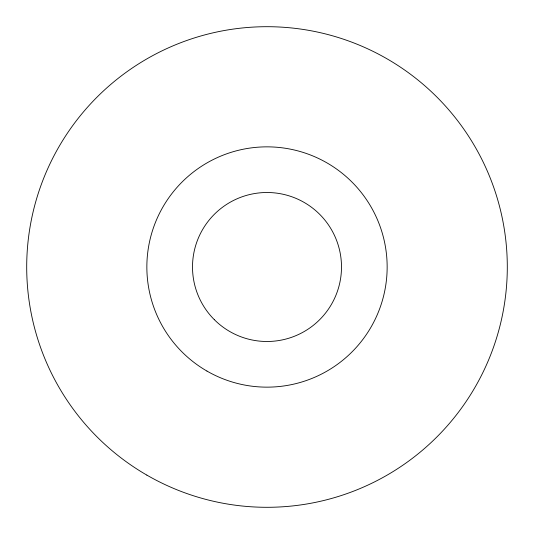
<?xml version="1.0" encoding="UTF-8"?>
<svg xmlns="http://www.w3.org/2000/svg" width="534" height="534" viewBox="0 0 534 534"><rect width="100%" height="100%" fill="white"/><g stroke="black" fill="none" stroke-linecap="round" stroke-linejoin="round"><path stroke-width="0.8" d="M206.925 371.05A120.15 120.15 0 0 0 387.15 267A120.15 120.15 0 0 0 206.925 162.95A120.15 120.15 0 0 0 206.925 371.05M146.85 475.106A240.3 240.3 0 0 0 507.3 267A240.3 240.3 0 0 0 146.85 58.894A240.3 240.3 0 0 0 146.85 475.106M214.328 319.672A74.493 74.493 0 0 0 338.957 286.277A74.493 74.493 0 0 0 247.723 195.043A74.493 74.493 0 0 0 214.328 319.672"/></g></svg>
